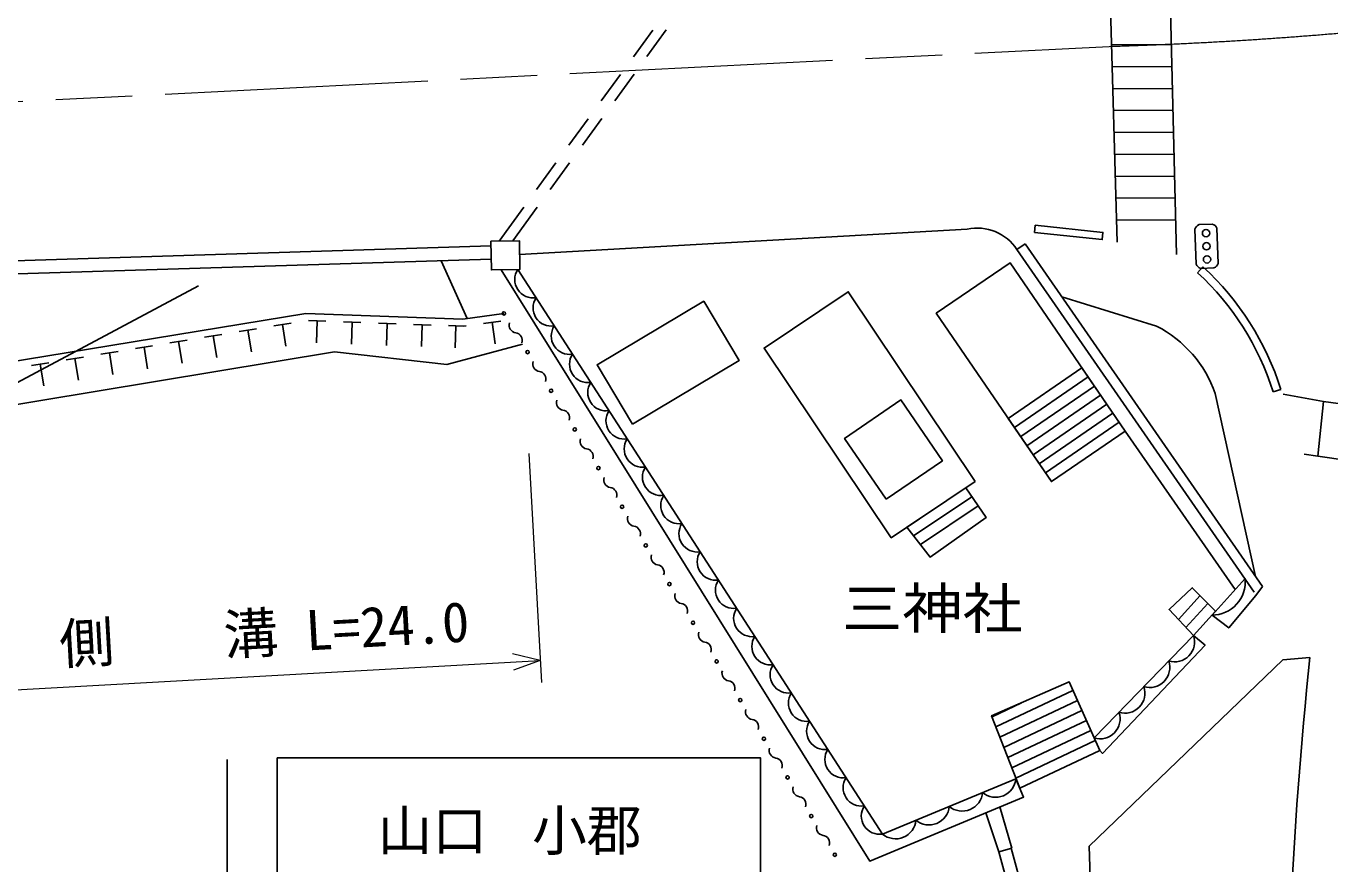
# Model space of a CAD drawing. Units: millimetres, scale not verified. Extents: x 40000 to 680000, y 20000 to 380000.
# Drawn here: x 381972 to 441470, y 244942 to 283172 of the extents above; entities that cross this region are included whole.
import ezdxf
from ezdxf.enums import TextEntityAlignment as Align

# ---------------------------------------------------------------- set-up
doc = ezdxf.new("R2010")
doc.units = ezdxf.units.MM
doc.header["$LTSCALE"] = 1000
doc.linetypes.add('CHAIN', pattern=[18.5, 12, -1.5, 3.5, -1.5])
for name, color, linetype, lineweight in [('M-BGD', 7, 'Continuous', 25), ('M-BMK', 2, 'CHAIN', 13), ('M-STR-HTXT', 7, 'Continuous', 13), ('M-STR-STRC', 7, 'Continuous', 25)]:
    doc.layers.add(name, color=color, linetype=linetype, lineweight=lineweight)
doc.styles.add('ＭＳ ゴシック', font='')
doc.styles.get('ＭＳ ゴシック').set_extended_font_data('MS Gothic')

msp = doc.modelspace()

# ---------------------------------------------------------------- linework, layer by layer
at = {"layer": 'M-BGD'}
for p, q in [((409685, 281774), (410568, 282987)), ((410305, 281784), (411188, 282997)), ((408213, 279754), (409096, 280966)), ((408833, 279763), (409716, 280976)), ((406741, 277733), (407624, 278945)), ((407361, 277743), (408244, 278955)), ((405269, 275712), (406152, 276924)), ((405889, 275722), (406772, 276934)), ((403557, 273362), (404681, 274904)), ((404177, 273372), (405300, 274914)), ((404496, 272753), (424922, 273906)), ((427190, 272973), (427560, 273230)), ((438389, 257606), (427560, 273230)), ((438019, 257349), (427190, 272973)), ((400916, 272460), (402102, 269827)), ((435678, 272185), (435429, 271914)), ((429238, 270810), (433562, 269480)), ((393276, 269491), (394065, 269621)), ((393670, 269556), (393832, 268569)), ((394856, 269732), (395655, 269703)), ((395255, 269718), (395220, 268718)), ((396455, 269674), (397254, 269646)), ((396854, 269660), (396819, 268661)), ((398054, 269617), (398853, 269588)), ((398453, 269603), (398417, 268603)), ((399653, 269560), (400452, 269531)), ((400052, 269545), (400016, 268546)), ((402842, 269605), (403635, 269714)), ((403239, 269659), (403375, 268669)), ((390118, 268974), (390907, 269103)), ((390512, 269039), (390674, 268052)), ((391697, 269233), (392486, 269362)), ((392091, 269297), (392253, 268310)), ((401252, 269502), (401920, 269478)), ((401586, 269490), (401550, 268491)), ((401920, 269478), (402050, 269496)), ((386960, 268457), (387749, 268586)), ((387355, 268521), (387516, 267535)), ((388539, 268715), (389328, 268845)), ((388933, 268780), (389095, 267793)), ((382223, 267681), (383012, 267810)), ((382618, 267746), (382779, 266759)), ((383802, 267939), (384591, 268069)), ((384197, 268004), (384358, 267017)), ((385381, 268198), (386170, 268327)), ((385776, 268263), (385937, 267276)), ((427077, 264850), (430438, 267161)), ((427359, 264438), (430721, 266748)), ((438876, 266486), (439227, 266596)), ((427641, 264025), (431003, 266336)), ((436237, 266400), (438074, 258060)), ((427923, 263612), (431285, 265923)), ((428206, 263200), (431568, 265510)), ((428488, 262787), (431850, 265098)), ((432126, 264694), (437153, 257467)), ((422475, 259907), (425136, 261691)), ((422782, 259511), (425417, 261278)), ((436090, 256294), (437597, 257958)), ((435547, 257184), (434556, 256096)), ((435901, 256830), (434902, 255734)), ((430710, 250689), (435248, 255371)), ((426050, 251660), (427397, 252299)), ((426232, 251193), (429746, 252858)), ((426414, 250726), (429949, 252401)), ((426597, 250259), (430152, 251944)), ((426779, 249793), (430356, 251487)), ((426961, 249326), (430559, 251030)), ((427143, 248859), (430762, 250573)), ((426403, 247541), (426949, 245666)), ((426366, 245489), (425771, 247277)), ((426949, 245666), (426366, 245489)), ((426366, 245489), (428059, 239201)), ((426929, 245660), (428353, 240368))]:
    msp.add_line(p, q, dxfattribs=at)
for points in [[(428025, 274082), (431113, 273760), (431079, 273432), (427991, 273754)], [(403186, 273356), (404486, 273377), (404507, 272067), (403207, 272046)], [(432126, 264694), (426872, 272374), (423505, 270071), (428759, 262391)], [(425289, 262396), (419487, 271052), (415649, 268480), (421451, 259823)], [(409645, 265007), (414511, 267908), (412897, 270616), (408030, 267715)], [(426794, 265263), (430156, 267574), (432126, 264694), (428759, 262391)], [(421221, 261579), (423789, 263337), (421890, 266112), (419322, 264355)], [(422168, 260304), (424855, 262104), (425782, 260742), (423224, 258939)], [(436255, 256476), (435248, 255371), (434128, 256544), (435188, 257542)], [(427326, 248392), (430965, 250116), (429573, 253248), (426033, 251703)]]:
    msp.add_lwpolyline(points, close=True, dxfattribs=at)
for points in [[(403190, 273141), (373192, 272196), (352510, 271886), (329293, 272259)], [(403200, 272529), (373185, 271613), (352532, 271280), (329263, 271609)], [(427140, 248830), (427494, 247995), (420475, 245070), (403655, 272054)], [(404412, 272066), (421057, 246304), (427140, 248830)], [(403776, 270057), (401904, 269800), (394745, 270057), (373033, 266501), (368470, 267741), (361674, 265600), (357298, 262511), (348197, 261005), (339108, 262608), (334639, 261719), (332416, 262046), (330673, 264655), (329035, 265287)], [(328886, 263325), (332194, 260725), (334557, 259391), (345834, 258432), (359469, 259678), (364277, 263187), (368067, 264696), (379783, 265623), (396043, 268314), (401167, 267729), (404632, 268657)], [(438389, 257606), (438087, 257188), (436850, 255712), (436090, 256294)], [(435248, 255371), (435776, 254920), (431097, 249984), (430965, 250116)], [(440552, 254354), (439324, 254249), (430480, 245756)], [(430480, 245756), (430725, 238245), (432831, 230589)]]:
    msp.add_lwpolyline(points, dxfattribs=at)
for centre in [(403776, 270057), (404855, 268293), (405933, 266529), (407012, 264765), (408091, 263001), (409170, 261237), (410248, 259473), (411327, 257709), (412406, 255945), (413485, 254181), (414563, 252418), (415642, 250654), (416721, 248890), (417800, 247126), (418878, 245362)]:
    msp.add_circle(centre, 75, dxfattribs=at)
for centre, radius, start, end in [((425378, 271790), 2165, 33.15195, 102.17063), ((405112, 271605), 838, 146.65297, 279.08107), ((427057, 262789), 12384, 17.37084, 47.46495), ((427057, 262789), 12752, 17.37084, 47.46495), ((405944, 270317), 838, 146.65297, 279.08107), ((404366, 269519), 348, 161.25935, 261.6371), ((404265, 268831), 348, 341.25935, 81.6371), ((406776, 269029), 838, 146.65297, 279.08107), ((431044, 264592), 5499, 19.19503, 62.74409), ((405445, 267755), 348, 161.25935, 261.6371), ((407608, 267741), 838, 146.65297, 279.08107), ((405344, 267067), 348, 341.25935, 81.6371), ((408441, 266453), 838, 146.65297, 279.08107), ((406523, 265991), 348, 161.25935, 261.6371), ((406422, 265303), 348, 341.25935, 81.6371), ((409273, 265165), 838, 146.65297, 279.08107), ((407602, 264227), 348, 161.25935, 261.6371), ((410105, 263876), 838, 146.65297, 279.08107), ((407501, 263539), 348, 341.25935, 81.6371), ((410937, 262588), 838, 146.65297, 279.08107), ((408681, 262463), 348, 161.25935, 261.6371), ((408580, 261775), 348, 341.25935, 81.6371), ((411770, 261300), 838, 146.65297, 279.08107), ((409760, 260699), 348, 161.25935, 261.6371), ((409659, 260011), 348, 341.25935, 81.6371), ((412602, 260012), 838, 146.65297, 279.08107), ((410838, 258935), 348, 161.25935, 261.6371), ((413434, 258724), 838, 146.65297, 279.08107), ((410737, 258248), 348, 341.25935, 81.6371), ((414266, 257436), 838, 146.65297, 279.08107), ((436095, 257804), 1510, 269.81292, 5.8601), ((411917, 257171), 348, 161.25935, 261.6371), ((411816, 256484), 348, 341.25935, 81.6371), ((415099, 256148), 838, 146.65297, 279.08107), ((412996, 255407), 348, 161.25935, 261.6371), ((415931, 254860), 838, 146.65297, 279.08107), ((434383, 255074), 914, 252.83548, 18.94414), ((412895, 254720), 348, 341.25935, 81.6371), ((433249, 253904), 914, 252.83548, 18.94414), ((653815, 232371), 214393, 174.11477, 180.50952), ((414075, 253643), 348, 161.25935, 261.6371), ((416763, 253572), 838, 146.65297, 279.08107), ((413974, 252956), 348, 341.25935, 81.6371), ((432114, 252733), 914, 252.83548, 18.94414), ((417596, 252283), 838, 146.65297, 279.08107), ((415153, 251879), 348, 161.25935, 261.6371), ((430980, 251563), 914, 252.83548, 18.94414), ((415052, 251192), 348, 341.25935, 81.6371), ((418428, 250995), 838, 146.65297, 279.08107), ((416232, 250115), 348, 161.25935, 261.6371), ((419260, 249707), 838, 146.65297, 279.08107), ((416131, 249428), 348, 341.25935, 81.6371), ((420092, 248419), 838, 146.65297, 279.08107), ((426215, 248910), 928, 230.02076, 355.09374), ((417311, 248351), 348, 161.25935, 261.6371), ((424695, 248278), 928, 230.02076, 355.09374), ((417210, 247664), 348, 341.25935, 81.6371), ((420925, 247131), 838, 146.65297, 279.08107), ((423174, 247646), 928, 230.02076, 355.09374), ((421653, 247015), 928, 230.02076, 355.09374), ((418390, 246587), 348, 161.25935, 261.6371), ((418289, 245900), 348, 341.25935, 81.6371)]:
    msp.add_arc(centre, radius, start, end, dxfattribs=at)
at = {"layer": 'M-BMK'}
msp.add_line((369840, 279137), (431400, 282247), dxfattribs=at)
msp.add_arc((426000, 467072), 184904, 271.67375, 278.19341, dxfattribs=at)
at = {"layer": 'M-STR-HTXT'}
for p, q in [((404911, 263665), (405495, 253225)), ((380464, 252827), (405439, 254223)), ((405439, 254223), (404170, 254528)), ((405439, 254223), (404212, 253779))]:
    msp.add_line(p, q, dxfattribs=at)
at = {"layer": 'M-STR-STRC'}
for p, q in [((431396, 286455), (431754, 273314)), ((434467, 272755), (434133, 286490)), ((431509, 282312), (434234, 282328)), ((431536, 281312), (434258, 281328)), ((431563, 280313), (434283, 280328)), ((431591, 279313), (434307, 279328)), ((431618, 278313), (434331, 278329)), ((431645, 277313), (434356, 277329)), ((431672, 276313), (434380, 276329)), ((431700, 275313), (434404, 275329)), ((431727, 274313), (434428, 274329)), ((435370, 272306), (435308, 273905)), ((436100, 274135), (435500, 274112)), ((436307, 273943), (436370, 272345)), ((435578, 272114), (436178, 272137)), ((389848, 271318), (361149, 256044)), ((441171, 266042), (439334, 266371)), ((440925, 263550), (440288, 263636)), ((391155, 249704), (391155, 227955)), ((393429, 249780), (393429, 229854))]:
    msp.add_line(p, q, dxfattribs=at)
msp.add_lwpolyline([(441171, 266042), (440925, 263550), (451875, 261971), (452191, 264533)], close=True, dxfattribs=at)
msp.add_lwpolyline([(393429, 249780), (415489, 249780), (415489, 229854)], dxfattribs=at)
for centre in [(435816, 273724), (435839, 273125), (435862, 272525)]:
    msp.add_circle(centre, 167, dxfattribs=at)
for centre, radius, start, end in [((435606, 273821), 310, 110.04648, 164.40761), ((436022, 273843), 302, 19.35265, 75.10144), ((435667, 272419), 318, 200.79728, 253.65682), ((436063, 272436), 320, 291.02363, 343.43046)]:
    msp.add_arc(centre, radius, start, end, dxfattribs=at)

# ---------------------------------------------------------------- texts
at = {"layer": 'M-BGD', "style": 'ＭＳ ゴシック', "width": 1.1}
msp.add_text('三神社', height=1833, dxfattribs=at).set_placement((423331, 255135), align=Align.BOTTOM_CENTER)
at = {"layer": 'M-STR-HTXT', "style": 'ＭＳ ゴシック'}
msp.add_text('側\u3000\u3000溝 L=24.0', height=1833, rotation=3.2, dxfattribs=at).set_placement((392923, 254024), align=Align.BOTTOM_CENTER)
at = {"layer": 'M-STR-STRC', "style": 'ＭＳ ゴシック'}
for s, p in [('山口', (400507, 245002)), ('小郡', (407562, 245002))]:
    msp.add_text(s, height=1833, dxfattribs=at).set_placement(p, align=Align.BOTTOM_CENTER)

doc.saveas('drawing.dxf')
